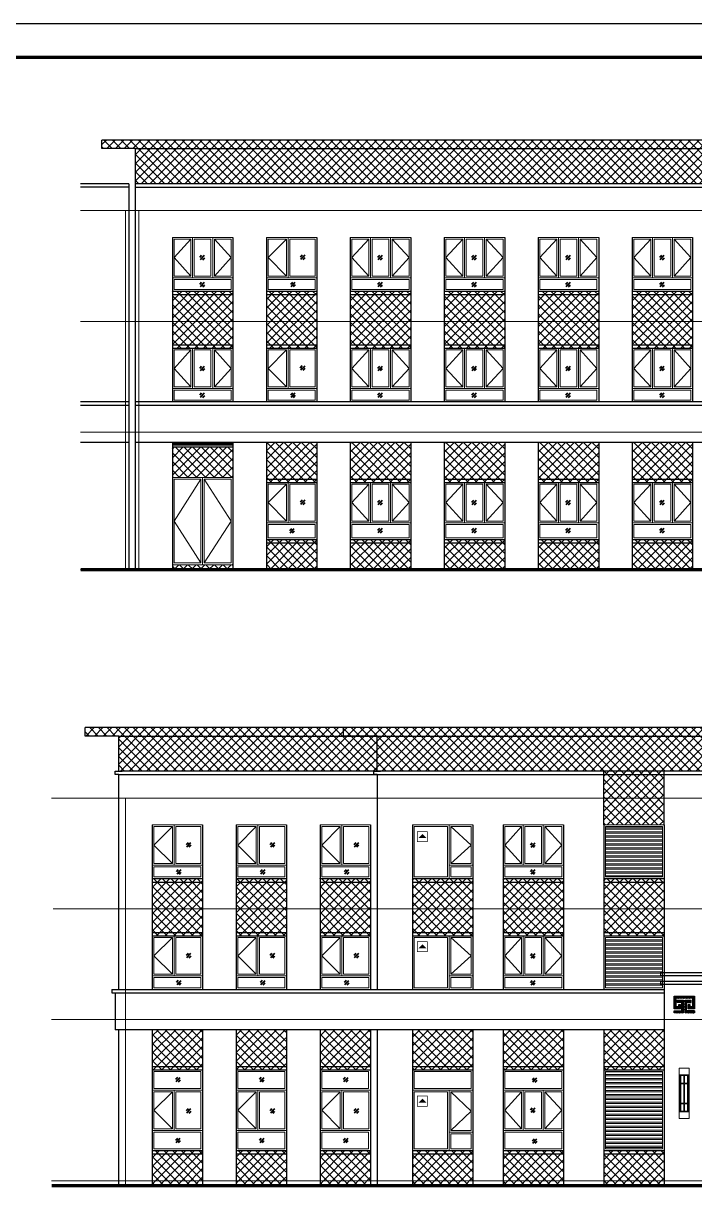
# Model space of a CAD drawing. Extents: x 1188826 to 1909461, y 608442 to 1651179.
# Drawn here: x 1289757 to 1309738, y 827615 to 862885 of the extents above; entities that cross this region are included whole.
import ezdxf

# ---------------------------------------------------------------- set-up
doc = ezdxf.new("R2010")
doc.units = 0
doc.header["$LTSCALE"] = 1000
doc.header["$MEASUREMENT"] = 0
doc.linetypes.add('ACAD_ISO10W100', pattern=[18.5, 12, -3, 0.5, -3])
doc.linetypes.add('DOTE', pattern=[2.42, 2, -0.2, 0.02, -0.2])
for name, color, linetype in [('1-PUB_HATCH', 8, 'Continuous'), ('3-剖面填充（细）', 251, 'Continuous'), ('图框', 140, 'Continuous'), ('立面', 73, 'Continuous'), ('立面-1', 13, 'Continuous'), ('立面-2', 45, 'Continuous')]:
    doc.layers.add(name, color=color, linetype=linetype)
for name, color, linetype, lineweight in [('2-门窗开启', 8, 'Continuous', 9), ('DOTE', 19, 'DOTE', 9), ('PUB_HATCH', 8, 'Continuous', 9), ('WALL', 9, 'Continuous', 40), ('WINDOW', 144, 'Continuous', 15), ('填充', 251, 'Continuous', 5)]:
    doc.layers.add(name, color=color, linetype=linetype, lineweight=lineweight)
doc.layers.add('DIM_MODI', color=1, linetype='Continuous', plot=False)
pattern_1 = [(45, (0, 0), (-129.893668, 129.893668), []), (135, (0, 0), (-129.893668, -129.893668), [])]
pattern_2 = [(45, (2800, -2e-06), (-129.893668, 129.893668), []), (135, (2800, -2e-06), (-129.893668, -129.893668), [])]
pattern_3 = [(45, (5600, -2e-06), (-129.893668, 129.893668), []), (135, (5600, -2e-06), (-129.893668, -129.893668), [])]
pattern_4 = [(45, (8400, -2e-06), (-129.893668, 129.893668), []), (135, (8400, -2e-06), (-129.893668, -129.893668), [])]
pattern_5 = [(45, (11200, -2e-06), (-129.893668, 129.893668), []), (135, (11200, -2e-06), (-129.893668, -129.893668), [])]
pattern_6 = [(45, (2475, 0), (-129.893668, 129.893668), []), (135, (2475, 0), (-129.893668, -129.893668), [])]
pattern_7 = [(45, (5000, -4e-09), (-129.893668, 129.893668), []), (135, (5000, -4e-09), (-129.893668, -129.893668), [])]
pattern_8 = [(45, (8050, 0), (-129.893668, 129.893668), []), (135, (8050, 0), (-129.893668, -129.893668), [])]
pattern_9 = [(45, (10750, 0), (-129.893668, 129.893668), []), (135, (10750, 0), (-129.893668, -129.893668), [])]

# ---------------------------------------------------------------- blocks, each defined once
blk = doc.blocks.new('12412312')
at = {"layer": '2-门窗开启', "ltscale": 0.5}
blk.add_lwpolyline([(600, 1650), (50, 1100), (600, 550)], dxfattribs=at)
at = {"layer": 'WALL'}
for points in [[(1067, 1172), (1010, 1113)], [(1141, 1171), (1020, 1043)], [(1147, 1097), (1090, 1037)], [(745, 322), (689, 262)], [(820, 321), (699, 192)], [(825, 246), (769, 187)]]:
    blk.add_lwpolyline(points, dxfattribs=at)
at = {"layer": 'WINDOW'}
for points in [[(0, 0), (0, 1700), (1500, 1700), (1500, 0)], [(50, 1650), (600, 1650), (600, 550), (50, 550)], [(1450, 1650), (700, 1650), (700, 550), (1450, 550)], [(50, 450), (1450, 450), (1450, 50), (50, 50)]]:
    blk.add_lwpolyline(points, close=True, dxfattribs=at)
for points in [[(0, 1700), (1500, 1700)], [(650, 500), (650, 1700)], [(0, 500), (1500, 500)]]:
    blk.add_lwpolyline(points, dxfattribs=at)
blk = doc.blocks.new('12412312312')
at = {"layer": '2-门窗开启', "ltscale": 0.5}
blk.add_lwpolyline([(600, 1550), (50, 1000), (600, 450)], dxfattribs=at)
at = {"layer": 'WALL'}
for points in [[(1067, 1070), (1010, 1010)], [(1141, 1069), (1020, 941)], [(1147, 995), (1090, 935)], [(776, 261), (719, 202)], [(850, 260), (729, 132)], [(856, 186), (799, 126)]]:
    blk.add_lwpolyline(points, dxfattribs=at)
at = {"layer": 'WINDOW'}
for points in [[(0, 0), (0, 1600), (1500, 1600), (1500, 0)], [(50, 1550), (600, 1550), (600, 450), (50, 450)], [(1450, 1550), (700, 1550), (700, 450), (1450, 450)], [(50, 350), (1450, 350), (1450, 50), (50, 50)]]:
    blk.add_lwpolyline(points, close=True, dxfattribs=at)
for points in [[(650, 400), (650, 1600)], [(0, 400), (1500, 400)]]:
    blk.add_lwpolyline(points, dxfattribs=at)
blk = doc.blocks.new('124123412')
at = {"layer": '2-门窗开启', "ltscale": 0.5}
for points in [[(550, 1650), (50, 1100), (550, 550)], [(1250, 1650), (1750, 1100), (1250, 550)]]:
    blk.add_lwpolyline(points, dxfattribs=at)
at = {"layer": 'WALL'}
for points in [[(872, 1159), (815, 1100)], [(946, 1159), (825, 1030)], [(952, 1084), (895, 1024)], [(872, 325), (815, 265)], [(946, 324), (825, 196)], [(952, 249), (895, 190)]]:
    blk.add_lwpolyline(points, dxfattribs=at)
at = {"layer": 'WINDOW'}
for points in [[(0, 0), (0, 1700), (1800, 1700), (1800, 0)], [(50, 1650), (550, 1650), (550, 550), (50, 550)], [(650, 1650), (1150, 1650), (1150, 550), (650, 550)], [(1750, 1650), (1250, 1650), (1250, 550), (1750, 550)], [(50, 450), (1750, 450), (1750, 50), (50, 50)]]:
    blk.add_lwpolyline(points, close=True, dxfattribs=at)
for points in [[(600, 500), (600, 1700)], [(1200, 500), (1200, 1700)], [(0, 500), (1800, 500)]]:
    blk.add_lwpolyline(points, dxfattribs=at)
blk = doc.blocks.new('12412431231')
at = {"layer": '2-门窗开启', "ltscale": 0.5}
for points in [[(550, 1550), (50, 1000), (550, 450)], [(1250, 1550), (1750, 1000), (1250, 450)]]:
    blk.add_lwpolyline(points, dxfattribs=at)
at = {"layer": 'WALL'}
for points in [[(872, 1059), (815, 1000)], [(946, 1059), (825, 930)], [(952, 984), (895, 924)], [(872, 259), (815, 199)], [(946, 258), (825, 130)], [(952, 183), (895, 124)]]:
    blk.add_lwpolyline(points, dxfattribs=at)
at = {"layer": 'WINDOW'}
for points in [[(0, 0), (0, 1600), (1800, 1600), (1800, 0)], [(50, 1550), (550, 1550), (550, 450), (50, 450)], [(650, 1550), (1150, 1550), (1150, 450), (650, 450)], [(1750, 1550), (1250, 1550), (1250, 450), (1750, 450)], [(50, 350), (1750, 350), (1750, 50), (50, 50)]]:
    blk.add_lwpolyline(points, close=True, dxfattribs=at)
for points in [[(600, 400), (600, 1600)], [(1200, 400), (1200, 1600)], [(0, 400), (1800, 400)]]:
    blk.add_lwpolyline(points, dxfattribs=at)
blk = doc.blocks.new('1241412')
at = {"layer": '2-门窗开启', "ltscale": 0.5}
for points in [[(550, 1750), (50, 1200), (550, 650)], [(1250, 1750), (1750, 1200), (1250, 650)]]:
    blk.add_lwpolyline(points, dxfattribs=at)
at = {"layer": 'WALL'}
for points in [[(926, 2160), (870, 2101)], [(1001, 2160), (880, 2031)], [(1006, 2085), (950, 2025)], [(872, 1259), (815, 1200)], [(946, 1259), (825, 1130)], [(952, 1184), (895, 1124)], [(926, 340), (870, 280)], [(1001, 339), (880, 210)], [(1006, 264), (950, 204)]]:
    blk.add_lwpolyline(points, dxfattribs=at)
at = {"layer": 'WINDOW'}
for points in [[(0, 0), (0, 2400), (1800, 2400), (1800, 0)], [(50, 2350), (1750, 2350), (1750, 1850), (50, 1850)], [(50, 1750), (550, 1750), (550, 650), (50, 650)], [(650, 1750), (1150, 1750), (1150, 650), (650, 650)], [(1750, 1750), (1250, 1750), (1250, 650), (1750, 650)], [(50, 550), (1750, 550), (1750, 50), (50, 50)]]:
    blk.add_lwpolyline(points, close=True, dxfattribs=at)
for points in [[(0, 1800), (1800, 1800)], [(600, 600), (600, 1800)], [(1200, 600), (1200, 1800)], [(0, 600), (1800, 600)]]:
    blk.add_lwpolyline(points, dxfattribs=at)
blk = doc.blocks.new('124124123')
at = {"layer": 'PUB_HATCH'}
h = blk.add_hatch(dxfattribs=at)
h.set_pattern_fill('ANSI32', color=256, scale=25, angle=135)
h.set_pattern_definition([(180, (-1307037.7, -607133.5), (-7e-15, -119.0625), []), (180, (-1307077.38, -607093.82), (-7e-15, -119.0625), [])])
h.paths.add_polyline_path([(50, 1550), (1750, 1550), (1750, 50), (50, 50)])
at = {"layer": 'WINDOW'}
for points in [[(0, 1600), (1800, 1600), (1800, 0), (0, 0)], [(50, 1550), (1750, 1550), (1750, 50), (50, 50)]]:
    blk.add_lwpolyline(points, close=True, dxfattribs=at)
blk = doc.blocks.new('GDGDGRDADW')
at = {"layer": '3-剖面填充（细）'}
h = blk.add_hatch(dxfattribs=at)
h.set_pattern_fill('ANSI31', color=251, scale=5)
h.set_pattern_definition([(45, (175515.148, 222231.159), (-5.61266, 5.61266), [])])
h.paths.add_polyline_path([(175863, 222358), (175585, 222358), (175585, 222420), (175817, 222420), (175817, 222670), (175678, 222670), (175678, 222733), (175863, 222733)])
h = blk.add_hatch(dxfattribs=at)
h.set_pattern_fill('ANSI31', color=251, scale=5)
h.set_pattern_definition([(45, (175837.9185, 222356.159), (-5.61266, 5.61266), [])])
h.paths.add_polyline_path([(175586, 222858), (175586, 222483), (175770, 222483), (175770, 222608), (175724, 222608), (175724, 222545), (175632, 222545), (175632, 222795), (176139, 222795), (176139, 222545), (176047, 222545), (176047, 222608), (176001, 222608), (176001, 222483), (176186, 222483), (176186, 222858)])
h = blk.add_hatch(dxfattribs=at)
h.set_pattern_fill('ANSI31', color=251, scale=5)
h.set_pattern_definition([(45, (175561.008, 222231.159), (-5.61266, 5.61266), [])])
h.paths.add_polyline_path([(175909, 222358), (176186, 222358), (176186, 222420), (175955, 222420), (175955, 222670), (176093, 222670), (176093, 222733), (175909, 222733)])
at = {"layer": '立面'}
for p, q in [((175586, 222858), (176186, 222858)), ((175586, 222483), (175586, 222858)), ((176139, 222795), (175632, 222795)), ((175632, 222795), (175632, 222545)), ((175678, 222670), (175678, 222733)), ((175678, 222733), (175863, 222733)), ((175816, 222670), (175678, 222670)), ((175724, 222545), (175724, 222608)), ((175724, 222608), (175770, 222608)), ((175770, 222608), (175770, 222483)), ((175816, 222420), (175816, 222670)), ((175863, 222733), (175863, 222358)), ((175909, 222733), (175909, 222358)), ((175909, 222733), (176093, 222733)), ((175955, 222420), (175955, 222670)), ((175955, 222670), (176093, 222670)), ((176001, 222483), (176001, 222608)), ((176001, 222608), (176047, 222608)), ((176047, 222608), (176047, 222545)), ((176047, 222608), (176047, 222545)), ((176093, 222670), (176093, 222733)), ((176093, 222670), (176093, 222733)), ((176139, 222545), (176139, 222795)), ((176186, 222858), (176186, 222483)), ((175770, 222483), (175586, 222483)), ((175586, 222358), (175586, 222420)), ((175586, 222420), (175816, 222420)), ((175863, 222358), (175586, 222358)), ((175632, 222545), (175724, 222545)), ((176186, 222358), (175909, 222358)), ((176186, 222420), (175955, 222420)), ((176186, 222483), (176001, 222483)), ((176047, 222545), (176139, 222545)), ((176186, 222420), (176186, 222358))]:
    blk.add_line(p, q, dxfattribs=at)
blk = doc.blocks.new('1234124')
at = {"layer": 'WINDOW', "color": 4}
for p, q in [((-150, 1300), (150, 1300)), ((-100, 1060), (-10, 1060)), ((-10, 1280), (-10, 1060)), ((10, 1280), (10, 1060)), ((10, 1060), (100, 1060)), ((-100, 1040), (-10, 1040)), ((-10, 1040), (-10, 460)), ((10, 1040), (10, 460)), ((10, 1040), (100, 1040)), ((-100, 440), (-10, 440)), ((-10, 220), (-10, 440)), ((10, 220), (10, 440)), ((10, 440), (100, 440)), ((-150, 200), (150, 200))]:
    blk.add_line(p, q, dxfattribs=at)
for points in [[(-150, 1500), (150, 1500), (150, 0), (-150, 0)], [(-120, 1300), (120, 1300), (120, 200), (-120, 200)]]:
    blk.add_lwpolyline(points, close=True, dxfattribs=at)
for points in [[(-100, 1060), (-100, 1280), (-10, 1280)], [(10, 1280), (100, 1280), (100, 1060)], [(-10, 460), (-100, 460), (-100, 1040)], [(100, 1040), (100, 460), (10, 460)], [(-100, 440), (-100, 220), (-10, 220)], [(10, 220), (100, 220), (100, 440)]]:
    blk.add_lwpolyline(points, dxfattribs=at)
blk = doc.blocks.new('fewfrewfref')
at = {"layer": 'WALL'}
blk.add_hatch(color=1, dxfattribs=at).paths.add_polyline_path([(367770, 261682), (367710, 261622), (367830, 261622)])
at = {"layer": 'WALL', "color": 1, "const_width": 10}
blk.add_lwpolyline([(367695, 261570), (367695, 261720), (367845, 261720), (367845, 261570)], close=True, dxfattribs=at)
blk = doc.blocks.new('2121141')
at = {"layer": '2-门窗开启', "ltscale": 0.5}
blk.add_lwpolyline([(600, 1750), (50, 1200), (600, 650)], dxfattribs=at)
at = {"layer": 'WALL'}
for points in [[(749, 2171), (692, 2112)], [(823, 2170), (702, 2042)], [(829, 2096), (772, 2036)], [(1067, 1240), (1010, 1181)], [(1141, 1239), (1020, 1111)], [(1147, 1165), (1090, 1105)], [(749, 359), (692, 299)], [(823, 358), (702, 230)], [(829, 283), (772, 224)]]:
    blk.add_lwpolyline(points, dxfattribs=at)
at = {"layer": 'WINDOW'}
for points in [[(0, 0), (0, 2400), (1500, 2400), (1500, 0)], [(50, 1850), (1447, 1850), (1447, 2350), (50, 2350)], [(50, 1750), (600, 1750), (600, 650), (50, 650)], [(1450, 1750), (700, 1750), (700, 650), (1450, 650)], [(50, 550), (1447, 550), (1447, 50), (50, 50)]]:
    blk.add_lwpolyline(points, close=True, dxfattribs=at)
for points in [[(0, 1800), (1500, 1800)], [(650, 600), (650, 1800)], [(0, 600), (1500, 600)]]:
    blk.add_lwpolyline(points, dxfattribs=at)

msp = doc.modelspace()

# ---------------------------------------------------------------- hatches: boundary and pattern name
at = {"layer": '1-PUB_HATCH'}
h = msp.add_hatch(dxfattribs=at)
h.set_pattern_fill('ANSI37', color=256, scale=115.71489)
h.set_pattern_definition(pattern_1)
h.paths.add_polyline_path([(1292088, 859415), (1292088, 859165), (1293088, 859165), (1293088, 858115), (1365288, 858115), (1365288, 859165), (1366288, 859165), (1366288, 859415)])
h = msp.add_hatch(dxfattribs=at)
h.set_pattern_fill('ANSI37', color=256, scale=115.71489)
h.set_pattern_definition(pattern_1)
h.paths.add_polyline_path([(1294188, 854915), (1295988, 854915), (1295988, 853215), (1294188, 853215)])
h = msp.add_hatch(dxfattribs=at)
h.set_pattern_fill('ANSI37', color=256, scale=115.71489)
h.set_pattern_definition([(45, (2500, 0), (-129.893668, 129.893668), []), (135, (2500, 0), (-129.893668, -129.893668), [])])
h.paths.add_polyline_path([(1296988, 854915), (1298488, 854915), (1298488, 853215), (1296988, 853215)])
h = msp.add_hatch(dxfattribs=at)
h.set_pattern_fill('ANSI37', color=256, scale=115.71489)
h.set_pattern_definition([(45, (5300, -2e-06), (-129.893668, 129.893668), []), (135, (5300, -2e-06), (-129.893668, -129.893668), [])])
h.paths.add_polyline_path([(1299488, 854915), (1301288, 854915), (1301288, 853215), (1299488, 853215)])
h = msp.add_hatch(dxfattribs=at)
h.set_pattern_fill('ANSI37', color=256, scale=115.71489)
h.set_pattern_definition([(45, (8100, -2e-06), (-129.893668, 129.893668), []), (135, (8100, -2e-06), (-129.893668, -129.893668), [])])
h.paths.add_polyline_path([(1302288, 854915), (1304088, 854915), (1304088, 853215), (1302288, 853215)])
h = msp.add_hatch(dxfattribs=at)
h.set_pattern_fill('ANSI37', color=256, scale=115.71489)
h.set_pattern_definition([(45, (10900, -2e-06), (-129.893668, 129.893668), []), (135, (10900, -2e-06), (-129.893668, -129.893668), [])])
h.paths.add_polyline_path([(1305088, 854915), (1306888, 854915), (1306888, 853215), (1305088, 853215)])
h = msp.add_hatch(dxfattribs=at)
h.set_pattern_fill('ANSI37', color=256, scale=115.71489)
h.set_pattern_definition([(45, (13700, -2e-06), (-129.893668, 129.893668), []), (135, (13700, -2e-06), (-129.893668, -129.893668), [])])
h.paths.add_polyline_path([(1307888, 854915), (1309688, 854915), (1309688, 853215), (1307888, 853215)])
h = msp.add_hatch(dxfattribs=at)
h.set_pattern_fill('ANSI37', color=256, scale=115.71489)
h.set_pattern_definition(pattern_1)
h.paths.add_polyline_path([(1296988, 850415), (1298488, 850415), (1298488, 849215), (1296988, 849215)])
h = msp.add_hatch(dxfattribs=at)
h.set_pattern_fill('ANSI37', color=256, scale=115.71489)
h.set_pattern_definition(pattern_2)
h.paths.add_polyline_path([(1299488, 850415), (1301288, 850415), (1301288, 849215), (1299488, 849215)])
h = msp.add_hatch(dxfattribs=at)
h.set_pattern_fill('ANSI37', color=256, scale=115.71489)
h.set_pattern_definition(pattern_3)
h.paths.add_polyline_path([(1302288, 850415), (1304088, 850415), (1304088, 849215), (1302288, 849215)])
h = msp.add_hatch(dxfattribs=at)
h.set_pattern_fill('ANSI37', color=256, scale=115.71489)
h.set_pattern_definition(pattern_4)
h.paths.add_polyline_path([(1305088, 850415), (1306888, 850415), (1306888, 849215), (1305088, 849215)])
h = msp.add_hatch(dxfattribs=at)
h.set_pattern_fill('ANSI37', color=256, scale=115.71489)
h.set_pattern_definition(pattern_5)
h.paths.add_polyline_path([(1307888, 850415), (1309688, 850415), (1309688, 849215), (1307888, 849215)])
h = msp.add_hatch(dxfattribs=at)
h.set_pattern_fill('ANSI37', color=256, scale=115.71489)
h.set_pattern_definition(pattern_1)
h.paths.add_polyline_path([(1294188, 850265), (1295988, 850265), (1295988, 849365), (1294188, 849365)])
h = msp.add_hatch(dxfattribs=at)
h.set_pattern_fill('ANSI37', color=256, scale=115.71489)
h.set_pattern_definition(pattern_1)
h.paths.add_polyline_path([(1296988, 847515), (1298488, 847515), (1298488, 846615), (1296988, 846615)])
h = msp.add_hatch(dxfattribs=at)
h.set_pattern_fill('ANSI37', color=256, scale=115.71489)
h.set_pattern_definition(pattern_2)
h.paths.add_polyline_path([(1299488, 847515), (1301288, 847515), (1301288, 846615), (1299488, 846615)])
h = msp.add_hatch(dxfattribs=at)
h.set_pattern_fill('ANSI37', color=256, scale=115.71489)
h.set_pattern_definition(pattern_3)
h.paths.add_polyline_path([(1302288, 847515), (1304088, 847515), (1304088, 846615), (1302288, 846615)])
h = msp.add_hatch(dxfattribs=at)
h.set_pattern_fill('ANSI37', color=256, scale=115.71489)
h.set_pattern_definition(pattern_4)
h.paths.add_polyline_path([(1305088, 847515), (1306888, 847515), (1306888, 846615), (1305088, 846615)])
h = msp.add_hatch(dxfattribs=at)
h.set_pattern_fill('ANSI37', color=256, scale=115.71489)
h.set_pattern_definition(pattern_5)
h.paths.add_polyline_path([(1307888, 847515), (1309688, 847515), (1309688, 846615), (1307888, 846615)])
h = msp.add_hatch(dxfattribs=at)
h.set_pattern_fill('ANSI37', color=256, scale=115.71489)
h.set_pattern_definition(pattern_1)
h.paths.add_polyline_path([(1294188, 846765), (1295988, 846765), (1295988, 846615), (1294188, 846615)])
h = msp.add_hatch(dxfattribs=at)
h.set_pattern_fill('ANSI37', color=256, scale=115.71489)
h.set_pattern_definition(pattern_1)
h.paths.add_polyline_path([(1291588, 841909), (1291588, 841659), (1292588, 841659), (1292588, 840609), (1364788, 840609), (1364788, 841659), (1365788, 841659), (1365788, 841909)])
h = msp.add_hatch(dxfattribs=at)
h.set_pattern_fill('ANSI37', color=256, scale=115.71489)
h.set_pattern_definition(pattern_1)
h.paths.add_polyline_path([(1307038, 840609), (1308838, 840609), (1308838, 839009), (1307038, 839009)])
h = msp.add_hatch(dxfattribs=at)
h.set_pattern_fill('ANSI37', color=256, scale=115.71489)
h.set_pattern_definition(pattern_1)
h.paths.add_polyline_path([(1293588, 837409), (1295088, 837409), (1295088, 835709), (1293588, 835709)])
h = msp.add_hatch(dxfattribs=at)
h.set_pattern_fill('ANSI37', color=256, scale=115.71489)
h.set_pattern_definition(pattern_6)
h.paths.add_polyline_path([(1296088, 837409), (1297563, 837409), (1297563, 835709), (1296088, 835709)])
h = msp.add_hatch(dxfattribs=at)
h.set_pattern_fill('ANSI37', color=256, scale=115.71489)
h.set_pattern_definition(pattern_7)
h.paths.add_polyline_path([(1298588, 837409), (1300088, 837409), (1300088, 835709), (1298588, 835709)])
h = msp.add_hatch(dxfattribs=at)
h.set_pattern_fill('ANSI37', color=256, scale=115.71489)
h.set_pattern_definition(pattern_8)
h.paths.add_polyline_path([(1301338, 837409), (1303138, 837409), (1303138, 835709), (1301338, 835709)])
h = msp.add_hatch(dxfattribs=at)
h.set_pattern_fill('ANSI37', color=256, scale=115.71489)
h.set_pattern_definition(pattern_9)
h.paths.add_polyline_path([(1304038, 837409), (1305838, 837409), (1305838, 835709), (1304038, 835709)])
h = msp.add_hatch(dxfattribs=at)
h.set_pattern_fill('ANSI37', color=256, scale=115.71489)
h.set_pattern_definition(pattern_1)
h.paths.add_polyline_path([(1307038, 837409), (1308838, 837409), (1308838, 835709), (1307038, 835709)])
h = msp.add_hatch(dxfattribs=at)
h.set_pattern_fill('ANSI37', color=256, scale=115.71489)
h.set_pattern_definition(pattern_1)
h.paths.add_polyline_path([(1293588, 832909), (1295088, 832909), (1295088, 831709), (1293588, 831709)])
h = msp.add_hatch(dxfattribs=at)
h.set_pattern_fill('ANSI37', color=256, scale=115.71489)
h.set_pattern_definition(pattern_6)
h.paths.add_polyline_path([(1296088, 832909), (1297563, 832909), (1297563, 831709), (1296088, 831709)])
h = msp.add_hatch(dxfattribs=at)
h.set_pattern_fill('ANSI37', color=256, scale=115.71489)
h.set_pattern_definition(pattern_7)
h.paths.add_polyline_path([(1298588, 832909), (1300088, 832909), (1300088, 831709), (1298588, 831709)])
h = msp.add_hatch(dxfattribs=at)
h.set_pattern_fill('ANSI37', color=256, scale=115.71489)
h.set_pattern_definition(pattern_8)
h.paths.add_polyline_path([(1301338, 832909), (1303138, 832909), (1303138, 831709), (1301338, 831709)])
h = msp.add_hatch(dxfattribs=at)
h.set_pattern_fill('ANSI37', color=256, scale=115.71489)
h.set_pattern_definition(pattern_9)
h.paths.add_polyline_path([(1304038, 832909), (1305838, 832909), (1305838, 831709), (1304038, 831709)])
h = msp.add_hatch(dxfattribs=at)
h.set_pattern_fill('ANSI37', color=256, scale=115.71489)
h.set_pattern_definition(pattern_1)
h.paths.add_polyline_path([(1307038, 832909), (1308838, 832909), (1308838, 831709), (1307038, 831709)])
h = msp.add_hatch(dxfattribs=at)
h.set_pattern_fill('ANSI37', color=256, scale=115.71489)
h.set_pattern_definition(pattern_1)
h.paths.add_polyline_path([(1293588, 829309), (1295088, 829309), (1295088, 828259), (1293588, 828259)])
h = msp.add_hatch(dxfattribs=at)
h.set_pattern_fill('ANSI37', color=256, scale=115.71489)
h.set_pattern_definition(pattern_6)
h.paths.add_polyline_path([(1296088, 829309), (1297563, 829309), (1297563, 828259), (1296088, 828259)])
h = msp.add_hatch(dxfattribs=at)
h.set_pattern_fill('ANSI37', color=256, scale=115.71489)
h.set_pattern_definition(pattern_7)
h.paths.add_polyline_path([(1298588, 829309), (1300088, 829309), (1300088, 828259), (1298588, 828259)])
h = msp.add_hatch(dxfattribs=at)
h.set_pattern_fill('ANSI37', color=256, scale=115.71489)
h.set_pattern_definition(pattern_8)
h.paths.add_polyline_path([(1301338, 829309), (1303138, 829309), (1303138, 828259), (1301338, 828259)])
h = msp.add_hatch(dxfattribs=at)
h.set_pattern_fill('ANSI37', color=256, scale=115.71489)
h.set_pattern_definition(pattern_9)
h.paths.add_polyline_path([(1304038, 829309), (1305838, 829309), (1305838, 828259), (1304038, 828259)])
h = msp.add_hatch(dxfattribs=at)
h.set_pattern_fill('ANSI37', color=256, scale=115.71489)
h.set_pattern_definition(pattern_1)
h.paths.add_polyline_path([(1307038, 829309), (1308838, 829309), (1308838, 828259), (1307038, 828259)])
at = {"layer": 'PUB_HATCH'}
h = msp.add_hatch(dxfattribs=at)
h.set_pattern_fill('ANSI32', color=256, scale=25, angle=135)
h.set_pattern_definition([(180, (0, 222175.98), (-7e-15, -119.0625), []), (180, (-39.69, 222215.67), (-7e-15, -119.0625), [])])
h.paths.add_polyline_path([(1307088, 831659), (1308788, 831659), (1308788, 829359), (1307088, 829359)])

# ---------------------------------------------------------------- linework, layer by layer
at = {"layer": '1-PUB_HATCH'}
for points in [[(1307038, 839009), (1307038, 840609)], [(1308838, 839009), (1308838, 840609)]]:
    msp.add_lwpolyline(points, dxfattribs=at)
at = {"layer": '2-门窗开启', "ltscale": 0.5}
for points in [[(1295038, 849315), (1294238, 848065), (1295038, 846815)], [(1295138, 849315), (1295938, 848065), (1295138, 846815)], [(1302488, 838959), (1303088, 838409), (1302488, 837859)], [(1302488, 835659), (1303088, 835109), (1302488, 834559)], [(1302488, 831059), (1303088, 830484), (1302488, 829909)]]:
    msp.add_lwpolyline(points, dxfattribs=at)
at = {"layer": 'DOTE', "linetype": 'ACAD_ISO10W100', "ltscale": 100}
for p, q in [((1291455, 857315), (1367288, 857315)), ((1292788, 857315), (1292788, 846615)), ((1293188, 857315), (1293188, 846615)), ((1291455, 854015), (1367241, 854015)), ((1291455, 850715), (1367288, 850715)), ((1291455, 846615), (1367288, 846615)), ((1366420, 839809), (1290588, 839809)), ((1292788, 839809), (1292788, 828259)), ((1366420, 836509), (1290634, 836509)), ((1366420, 833209), (1290588, 833209)), ((1366420, 828409), (1290588, 828409)), ((1366420, 828259), (1290594, 828259))]:
    msp.add_line(p, q, dxfattribs=at)
at = {"layer": 'WINDOW'}
for points in [[(1294188, 849365), (1295988, 849365), (1295988, 846765), (1294188, 846765)], [(1294238, 849315), (1295038, 849315), (1295038, 846815), (1294238, 846815)], [(1295938, 849315), (1295138, 849315), (1295138, 846815), (1295938, 846815)], [(1301338, 839009), (1303138, 839009), (1303138, 837409), (1301338, 837409)], [(1301388, 838959), (1302388, 838959), (1302388, 837459), (1301388, 837459)], [(1303088, 838959), (1302488, 838959), (1302488, 837859), (1303088, 837859)], [(1302488, 837759), (1303088, 837759), (1303088, 837459), (1302488, 837459)], [(1301338, 835709), (1303138, 835709), (1303138, 834109), (1301338, 834109)], [(1301388, 835659), (1302388, 835659), (1302388, 834159), (1301388, 834159)], [(1303088, 835659), (1302488, 835659), (1302488, 834559), (1303088, 834559)], [(1302488, 834459), (1303088, 834459), (1303088, 834159), (1302488, 834159)], [(1301338, 831709), (1303138, 831709), (1303138, 829309), (1301338, 829309)], [(1307038, 831709), (1308838, 831709), (1308838, 829309), (1307038, 829309)], [(1301388, 831659), (1303088, 831659), (1303088, 831159), (1301388, 831159)], [(1307088, 831659), (1308788, 831659), (1308788, 829359), (1307088, 829359)], [(1301388, 831059), (1302388, 831059), (1302388, 829359), (1301388, 829359)], [(1303088, 831059), (1302488, 831059), (1302488, 829909), (1303088, 829909)], [(1302488, 829809), (1303088, 829809), (1303088, 829359), (1302488, 829359)]]:
    msp.add_lwpolyline(points, close=True, dxfattribs=at)
for points in [[(1295088, 849365), (1295088, 846765)], [(1302438, 839009), (1302438, 837409)], [(1302438, 837809), (1303138, 837809)], [(1302438, 835709), (1302438, 834109)], [(1302438, 834509), (1303138, 834509)], [(1301338, 831109), (1303138, 831109)], [(1302438, 831109), (1302438, 829309)], [(1302438, 829859), (1303138, 829859)]]:
    msp.add_lwpolyline(points, dxfattribs=at)
at = {"layer": '图框'}
msp.add_lwpolyline([(1278970, 803485), (1384070, 803485), (1384070, 862885), (1278970, 862885)], close=True, dxfattribs=at)
at = {"layer": '图框', "const_width": 100}
msp.add_lwpolyline([(1281470, 804485), (1383070, 804485), (1383070, 861885), (1281470, 861885)], close=True, dxfattribs=at)
at = {"layer": '立面', "color": 4}
for p, q in [((1294188, 850415), (1295988, 850415)), ((1294188, 850415), (1294188, 850395)), ((1294188, 850395), (1295988, 850395)), ((1294203, 850395), (1294203, 850350)), ((1295973, 850350), (1295973, 850395)), ((1295988, 850415), (1295988, 850395)), ((1294188, 850350), (1294203, 850350)), ((1294188, 850350), (1294188, 850265)), ((1295988, 850330), (1294188, 850330)), ((1295988, 850265), (1294188, 850265)), ((1295973, 850350), (1294203, 850350)), ((1295988, 850350), (1295973, 850350)), ((1295988, 850350), (1295988, 850265))]:
    msp.add_line(p, q, dxfattribs=at)
at = {"layer": '立面-1'}
for p, q in [((1292888, 858115), (1291455, 858115)), ((1292888, 858015), (1291455, 858015)), ((1292888, 851615), (1291455, 851615)), ((1291455, 851515), (1292888, 851515)), ((1365488, 851615), (1293088, 851615)), ((1293088, 851515), (1365488, 851515)), ((1291455, 850415), (1292888, 850415)), ((1293088, 850415), (1365388, 850415)), ((1292588, 834109), (1292588, 840509)), ((1292388, 834109), (1308838, 834109)), ((1292388, 834009), (1308838, 834009)), ((1308838, 832909), (1292488, 832909)), ((1292588, 828309), (1292588, 832909))]:
    msp.add_line(p, q, dxfattribs=at)
for points in [[(1292888, 858115), (1292888, 846615)], [(1293088, 846615), (1293088, 858115)], [(1293088, 858015), (1365388, 858015), (1365388, 858115), (1293088, 858115)], [(1294188, 856515), (1294188, 851615)], [(1295988, 856515), (1295988, 851615)], [(1296988, 856515), (1296988, 851615)], [(1298488, 856515), (1298488, 851615)], [(1299488, 856515), (1299488, 851615)], [(1301288, 856515), (1301288, 851615)], [(1302288, 856515), (1302288, 851615)], [(1304088, 856515), (1304088, 851615)], [(1305088, 856515), (1305088, 851615)], [(1306888, 856515), (1306888, 851615)], [(1307888, 856515), (1307888, 851615)], [(1309688, 856515), (1309688, 851615)], [(1294188, 854915), (1295988, 854915)], [(1294188, 854815), (1295988, 854815)], [(1296988, 854915), (1298488, 854915)], [(1296988, 854815), (1298488, 854815)], [(1299488, 854915), (1301288, 854915)], [(1299488, 854815), (1301288, 854815)], [(1302288, 854915), (1304088, 854915)], [(1302288, 854815), (1304088, 854815)], [(1305088, 854915), (1306888, 854915)], [(1305088, 854815), (1306888, 854815)], [(1307888, 854915), (1309688, 854915)], [(1307888, 854815), (1309688, 854815)], [(1294188, 853315), (1295988, 853315)], [(1294188, 853215), (1295988, 853215)], [(1296988, 853315), (1298488, 853315)], [(1296988, 853215), (1298488, 853215)], [(1299488, 853315), (1301288, 853315)], [(1299488, 853215), (1301288, 853215)], [(1302288, 853315), (1304088, 853315)], [(1302288, 853215), (1304088, 853215)], [(1305088, 853315), (1306888, 853315)], [(1305088, 853215), (1306888, 853215)], [(1307888, 853315), (1309688, 853315)], [(1307888, 853215), (1309688, 853215)], [(1294188, 850415), (1294188, 846615)], [(1295988, 850415), (1295988, 846615)], [(1296988, 850415), (1296988, 846615)], [(1298488, 850415), (1298488, 846615)], [(1299488, 850415), (1299488, 846615)], [(1301288, 850415), (1301288, 846615)], [(1302288, 850415), (1302288, 846615)], [(1304088, 850415), (1304088, 846615)], [(1305088, 850415), (1305088, 846615)], [(1306888, 850415), (1306888, 846615)], [(1307888, 850415), (1307888, 846615)], [(1309688, 850415), (1309688, 846615)], [(1296988, 849315), (1298488, 849315)], [(1299488, 849315), (1301288, 849315)], [(1302288, 849315), (1304088, 849315)], [(1305088, 849315), (1306888, 849315)], [(1307888, 849315), (1309688, 849315)], [(1296988, 849215), (1298488, 849215)], [(1299488, 849215), (1301288, 849215)], [(1302288, 849215), (1304088, 849215)], [(1305088, 849215), (1306888, 849215)], [(1307888, 849215), (1309688, 849215)], [(1296988, 847515), (1298488, 847515)], [(1296988, 847415), (1298488, 847415)], [(1299488, 847515), (1301288, 847515)], [(1299488, 847415), (1301288, 847415)], [(1302288, 847515), (1304088, 847515)], [(1302288, 847415), (1304088, 847415)], [(1305088, 847515), (1306888, 847515)], [(1305088, 847415), (1306888, 847415)], [(1307888, 847515), (1309688, 847515)], [(1307888, 847415), (1309688, 847415)], [(1365288, 846615), (1291455, 846615)], [(1292588, 840509), (1292488, 840509), (1292488, 840609), (1292688, 840609)], [(1292588, 840509), (1364788, 840509), (1364788, 840609), (1292688, 840609)], [(1300288, 840509), (1300188, 840509), (1300188, 840609), (1300388, 840609)], [(1300288, 840509), (1300288, 834109)], [(1293588, 839009), (1293588, 834109)], [(1293588, 839009), (1293588, 834109)], [(1295088, 839009), (1295088, 834109)], [(1296088, 839009), (1296088, 834109)], [(1297588, 839009), (1297588, 834109)], [(1298588, 839009), (1298588, 834109)], [(1298588, 839009), (1298588, 834109)], [(1300088, 839009), (1300088, 834109)], [(1301338, 839009), (1301338, 834109)], [(1301338, 839009), (1301338, 834109)], [(1303138, 839009), (1303138, 834109)], [(1304038, 839009), (1304038, 834109)], [(1305838, 839009), (1305838, 834109)], [(1307038, 839009), (1307038, 834109)], [(1308838, 839009), (1308838, 834109)], [(1293588, 837409), (1295088, 837409)], [(1293588, 837309), (1295088, 837309)], [(1296088, 837409), (1297588, 837409)], [(1296088, 837309), (1297588, 837309)], [(1298588, 837409), (1300088, 837409)], [(1298588, 837309), (1300088, 837309)], [(1301338, 837409), (1303138, 837409)], [(1301338, 837309), (1303138, 837309)], [(1304038, 837409), (1305838, 837409)], [(1304038, 837309), (1305838, 837309)], [(1307038, 837409), (1308838, 837409)], [(1307038, 837309), (1308838, 837309)], [(1293588, 835809), (1295088, 835809)], [(1293588, 835709), (1295088, 835709)], [(1296088, 835809), (1297588, 835809)], [(1296088, 835709), (1297588, 835709)], [(1298588, 835809), (1300088, 835809)], [(1298588, 835709), (1300088, 835709)], [(1301338, 835809), (1303138, 835809)], [(1301338, 835709), (1303138, 835709)], [(1304038, 835809), (1305838, 835809)], [(1304038, 835709), (1305838, 835709)], [(1307038, 835809), (1308838, 835809)], [(1307038, 835709), (1308838, 835709)], [(1308838, 834509), (1308838, 834359)], [(1308838, 834259), (1308838, 828309)], [(1292388, 834109), (1292388, 834109), (1292388, 834109), (1292388, 834009), (1292488, 834009), (1292488, 832909)], [(1293588, 832909), (1293588, 828309)], [(1293588, 832909), (1293588, 828309)], [(1295088, 832909), (1295088, 828309)], [(1295088, 832909), (1295088, 828309)], [(1296088, 832909), (1296088, 828309)], [(1296088, 832909), (1296088, 828309)], [(1297588, 832909), (1297588, 828309)], [(1297588, 832909), (1297588, 828309)], [(1298588, 832909), (1298588, 828309)], [(1298588, 832909), (1298588, 828309)], [(1300088, 832909), (1300088, 828309)], [(1300088, 832909), (1300088, 828309)], [(1300288, 832909), (1300288, 828309)], [(1301338, 832909), (1301338, 828309)], [(1301338, 832909), (1301338, 828309)], [(1301338, 832909), (1301338, 828309)], [(1303138, 832909), (1303138, 828309)], [(1303138, 832909), (1303138, 828309)], [(1304038, 832909), (1304038, 828309)], [(1304038, 832909), (1304038, 828309)], [(1305838, 832909), (1305838, 828309)], [(1305838, 832909), (1305838, 828309)], [(1307038, 832909), (1307038, 828309)], [(1307038, 832909), (1307038, 828309)], [(1308838, 832909), (1308838, 828309)], [(1293588, 831809), (1295088, 831809)], [(1293588, 831709), (1295088, 831709)], [(1296088, 831809), (1297588, 831809)], [(1296088, 831709), (1297588, 831709)], [(1298588, 831809), (1300088, 831809)], [(1298588, 831709), (1300088, 831709)], [(1301338, 831809), (1303138, 831809)], [(1301338, 831709), (1303138, 831709)], [(1304038, 831809), (1305838, 831809)], [(1304038, 831709), (1305838, 831709)], [(1307038, 831809), (1308838, 831809)], [(1307038, 831709), (1308838, 831709)], [(1293588, 829309), (1295088, 829309)], [(1293588, 829209), (1295088, 829209)], [(1296088, 829309), (1297588, 829309)], [(1296088, 829209), (1297588, 829209)], [(1298588, 829309), (1300088, 829309)], [(1298588, 829209), (1300088, 829209)], [(1301338, 829309), (1303138, 829309)], [(1301338, 829209), (1303138, 829209)], [(1304038, 829309), (1305838, 829309)], [(1304038, 829209), (1305838, 829209)], [(1307038, 829309), (1308838, 829309)], [(1307038, 829209), (1308838, 829209)]]:
    msp.add_lwpolyline(points, dxfattribs=at)
at = {"layer": '立面-1', "const_width": 100}
for points in [[(1367281, 846615), (1291455, 846615)], [(1290594, 828259), (1366420, 828259)]]:
    msp.add_lwpolyline(points, dxfattribs=at)
at = {"layer": '立面-1'}
for points in [[(1308738, 834609), (1323338, 834609), (1323338, 834509), (1308738, 834509)], [(1308738, 834359), (1323338, 834359), (1323338, 834259), (1308738, 834259)]]:
    msp.add_lwpolyline(points, close=True, dxfattribs=at)
at = {"layer": '立面-2', "color": 36}
for p, q in [((1293088, 859165), (1366288, 859165)), ((1292588, 841659), (1365788, 841659))]:
    msp.add_line(p, q, dxfattribs=at)
for points in [[(1365288, 858115), (1365288, 859165), (1366288, 859165), (1366288, 859415), (1292088, 859415)], [(1293088, 858115), (1293088, 859165), (1292088, 859165), (1292088, 859415)], [(1364788, 840609), (1364788, 841659), (1365788, 841659), (1365788, 841909), (1291588, 841909)], [(1292588, 840609), (1292588, 841659), (1291588, 841659), (1291588, 841909)], [(1300288, 840609), (1300288, 841659), (1299288, 841659), (1299288, 841909)]]:
    msp.add_lwpolyline(points, dxfattribs=at)

# ---------------------------------------------------------------- block references
msp.add_blockref('GDGDGRDADW', (1133552, 611052))
at = {"layer": 'DIM_MODI'}
for p in [(1293588, 829309), (1296088, 829309), (1298588, 829309)]:
    msp.add_blockref('2121141', p, dxfattribs=at)
at = {"layer": '填充', "xscale": 2, "yscale": 2, "zscale": 2}
for p in [(566097, 315374), (566097, 312089), (566097, 307489)]:
    msp.add_blockref('fewfrewfref', p, dxfattribs=at)
at = {"layer": '立面-1'}
for name, p in [('12412431231', (1294188, 854915)), ('12412312312', (1296988, 854915)), ('12412431231', (1299488, 854915)), ('12412431231', (1302288, 854915)), ('12412431231', (1305088, 854915)), ('12412431231', (1307888, 854915)), ('12412431231', (1294188, 851615)), ('12412312312', (1296988, 851615)), ('12412431231', (1299488, 851615)), ('12412431231', (1302288, 851615)), ('12412431231', (1305088, 851615)), ('12412431231', (1307888, 851615)), ('12412312', (1296988, 847515)), ('124123412', (1299488, 847515)), ('124123412', (1302288, 847515)), ('124123412', (1305088, 847515)), ('124123412', (1307888, 847515)), ('12412312312', (1293588, 837409)), ('12412312312', (1296088, 837409)), ('12412312312', (1298588, 837409)), ('12412431231', (1304038, 837409)), ('124124123', (1307038, 837409)), ('12412312312', (1293588, 834109)), ('12412312312', (1296088, 834109)), ('12412312312', (1298588, 834109)), ('12412431231', (1304038, 834109)), ('124124123', (1307038, 834109)), ('1241412', (1304038, 829309)), ('1234124', (1309438, 830259))]:
    msp.add_blockref(name, p, dxfattribs=at)

doc.saveas('drawing.dxf')
